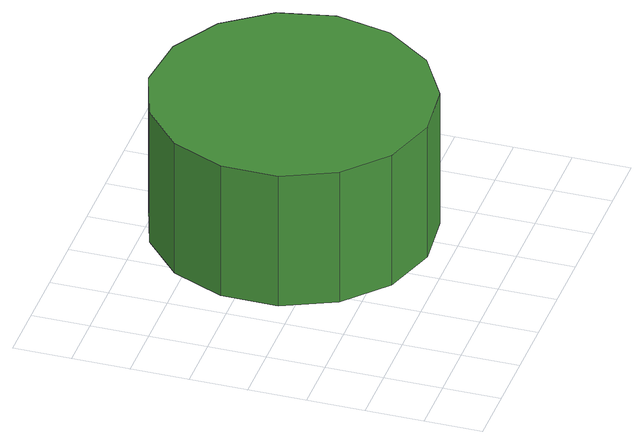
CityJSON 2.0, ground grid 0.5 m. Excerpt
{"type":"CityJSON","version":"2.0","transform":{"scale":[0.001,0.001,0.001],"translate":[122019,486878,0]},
"CityObjects":{
"tree1":{"type":"SolitaryVegetationObject","attributes":{"function":"something"},"geometry":[{"type":"MultiSurface","lod":"1","boundaries":[[[0,1,2,3,4,5,6,7,8,9,10,11,12,13,14]],[[15,16,17,18,19,20,21,22,23,24,25,26,27,28,29]],[[0,29,28,1]],[[1,28,27,2]],[[2,27,26,3]],[[3,26,25,4]],[[4,25,24,5]],[[5,24,23,6]],[[6,23,22,7]],[[7,22,21,8]],[[8,21,20,9]],[[9,20,19,10]],[[10,19,18,11]],[[11,18,17,12]],[[12,17,16,13]],[[13,16,15,14]],[[14,15,29,0]]]}]}
},
"vertices":[
[3098,1879,2200],[2995,2364,2200],[2703,2766,2200],[2274,3014,2200],[1780,3066,2200],[1308,2912,2200],[939,2580,2200],[738,2127,2200],[738,1631,2200],[939,1178,2200],[1308,846,2200],[1780,692,2200],[2274,744,2200],[2703,992,2200],[2995,1394,2200],[2995,1394,930],[2703,992,930],[2274,744,930],[1780,692,930],[1308,846,930],[939,1178,930],[738,1631,930],[738,2127,930],[939,2580,930],[1308,2912,930],[1780,3066,930],[2274,3014,930],[2703,2766,930],[2995,2364,930],[3098,1879,930]
]}
